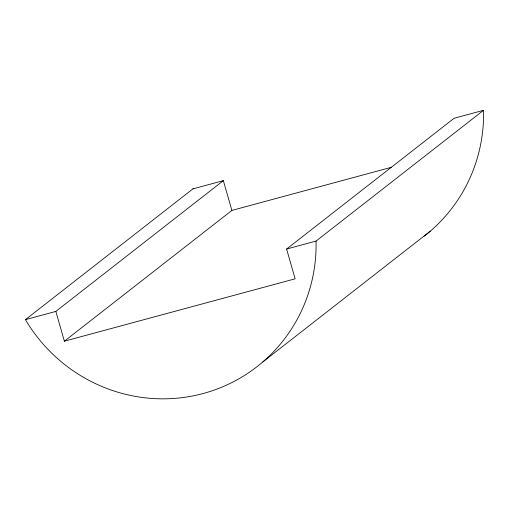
<?xml version="1.0" encoding="UTF-8"?>
<svg xmlns="http://www.w3.org/2000/svg" width="509" height="509" viewBox="0 0 509 509"><rect width="100%" height="100%" fill="white"/><g stroke="black" fill="none" stroke-linecap="round" stroke-linejoin="round"><path stroke-width="0.76" d="M424.169 236.176A158.573 155.181 52 0 0 483.55 110.3L316.044 241.081A158.573 155.181 52 0 1 203.193 393.502A158.573 155.181 52 0 1 25.45 319.633L193.426 188.483M55.85 311.413L223.349 180.638L231.888 210.414L64.382 341.189L55.85 311.413L25.45 319.633M64.382 341.189L295.137 278.817L286.599 249.041L454.104 118.266L483.55 110.3M262.759 361.975L430.264 231.201M192.956 188.858L223.349 180.638M231.888 210.414L391.345 167.308M286.599 249.041L316.044 241.081"/></g></svg>
